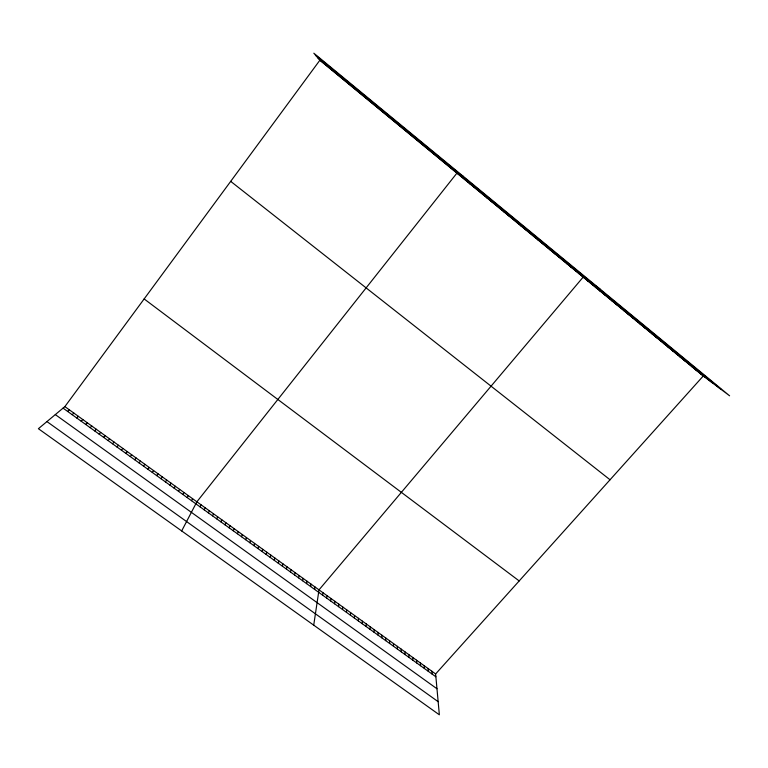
<?xml version="1.0" encoding="UTF-8"?>
<svg xmlns="http://www.w3.org/2000/svg" width="768" height="768" viewBox="0 0 768 768"><rect width="100%" height="100%" fill="white"/><g stroke="black" fill="none" stroke-linecap="round" stroke-linejoin="round"><path stroke-width="1.15" d="M385.738 640.646L385.747 637.987M381.84 637.834L381.869 635.194M377.933 635.021L377.981 632.39M374.026 632.208L374.093 629.587M370.109 629.386L370.195 626.774M366.182 626.554L366.298 623.962M362.256 623.731L362.39 621.149M358.32 620.89L358.474 618.326M354.384 618.048L354.557 615.494M350.438 615.206L350.63 612.672M346.483 612.365L346.694 609.83M342.528 609.504L342.758 606.989M338.563 606.653L338.813 604.147M334.589 603.792L334.867 601.306M330.614 600.922L330.912 598.445M326.63 598.051L326.947 595.594M322.637 595.181L322.982 592.733M313.718 625.162L319.008 589.862L583.181 277.094L599.971 288.989M314.64 589.411L315.024 586.992M310.637 586.531L311.04 584.122M306.614 583.632L307.046 581.242M302.602 580.742L303.053 578.362M298.57 577.834L299.05 575.472M294.538 574.934L295.037 572.582M290.496 572.016L291.014 569.683M286.454 569.107L286.992 566.784M282.403 566.189L282.97 563.875M278.342 563.261L278.928 560.966M274.282 560.333L274.886 558.048M270.211 557.395L270.845 555.13M266.131 554.458L266.784 552.211M262.051 551.52L262.723 549.283M257.962 548.573L258.662 546.346M253.862 545.626L254.582 543.408M249.763 542.669L250.502 540.47M245.654 539.702L246.422 537.523M241.536 536.736L242.323 534.566M237.418 533.77L238.224 531.619M233.29 530.794L234.125 528.653M229.152 527.818L230.006 525.686M225.014 524.832L225.888 522.72M220.858 521.837L221.77 519.744M216.71 518.851L217.632 516.768M212.544 515.846L213.494 513.782M208.378 512.842L209.357 510.797M204.202 509.837L205.2 507.802M200.026 506.822L201.043 504.806M181.67 530.947L196.886 501.802L456.931 173.107L463.094 176.198M191.52 500.698L192.586 498.701M187.19 497.578L188.285 495.6M182.851 494.448L183.974 492.49M178.512 491.318L179.654 489.379M174.163 488.189L175.334 486.259M169.805 485.05L170.995 483.139M165.437 481.901L166.656 480.01M161.069 478.752L162.317 476.87M156.691 475.603L157.958 473.731M152.304 472.435L153.6 470.592M147.917 469.277L149.232 467.443M703.258 375.994L435.629 673.958L439.354 714.806L38.4 428.707L64.877 406.608L319.872 60.23L313.824 53.194L729.6 395.798L703.258 375.994L319.872 60.23M143.51 466.099L144.864 464.285M139.104 462.931L140.477 461.126M134.688 459.744L136.09 457.958M130.272 456.557L131.693 454.79M125.837 453.37L127.286 451.622M121.402 450.173L122.88 448.435M116.957 446.976L118.464 445.248M112.512 443.76L114.038 442.061M108.048 440.554L109.603 438.864M103.584 437.338L105.168 435.667M99.11 434.112L100.723 432.461M94.637 430.886L96.269 429.245M90.144 427.651L91.805 426.029M85.651 424.406L87.331 422.803M81.149 421.162L82.858 419.578M76.637 417.917L78.374 416.342M72.115 414.662L73.882 413.107M67.594 411.398L69.389 409.862M469.843 183.744L470.342 184.022M474.134 187.277L474.662 187.574M478.416 190.81L478.963 191.126M482.698 194.333L483.274 194.669M486.96 197.846L487.565 198.202M491.222 201.36L491.846 201.734M495.485 204.864L496.128 205.258M499.728 208.358L500.4 208.781M503.971 211.853L504.662 212.294M508.205 215.338L508.925 215.798M512.429 218.813L513.178 219.293M516.643 222.288L517.411 222.787M520.858 225.763L521.654 226.282M525.062 229.219L525.878 229.766M529.258 232.675L530.102 233.242M533.443 236.131L534.317 236.707M537.629 239.578L538.522 240.173M541.805 243.014L542.726 243.638M545.971 246.451L546.912 247.085M550.138 249.878L551.098 250.531M554.294 253.296L555.274 253.978M558.442 256.714L559.45 257.414M562.579 260.122L563.616 260.842M566.717 263.53L567.773 264.269M570.845 266.928L571.92 267.686M574.963 270.326L576.067 271.094M579.072 273.706L580.205 274.502M587.28 280.464L588.451 281.299M591.37 283.843L592.57 284.688M595.459 287.203L596.678 288.077M599.539 290.563L600.778 291.456M46.944 421.584L438.154 701.683M603.61 293.914L604.877 294.826M55.315 414.595L436.973 688.762M607.67 297.264L608.966 298.195M64.877 406.608L435.629 673.958M63.062 408.134L435.878 676.781M611.731 300.605L613.046 301.555M615.782 303.946L617.117 304.915M619.834 307.277L621.187 308.266M623.866 310.608L625.248 311.606M627.898 313.92L629.299 314.947M631.93 317.242L633.35 318.278M635.942 320.554L637.392 321.61M639.955 323.856L641.424 324.931M643.958 327.149L645.446 328.243M647.962 330.442L649.469 331.555M651.955 333.734L653.482 334.867M655.939 337.018L657.494 338.17M659.914 340.291L661.488 341.462M663.888 343.565L665.482 344.746M667.853 346.829L669.475 348.038M671.818 350.093L673.45 351.312M675.763 353.347L677.424 354.586M679.709 356.602L681.398 357.85M683.654 359.846L685.354 361.114M687.59 363.082L689.309 364.378M691.517 366.317L693.254 367.622M695.434 369.542L697.2 370.867M699.35 372.768L701.136 374.112M144.144 298.934L519.178 580.934M230.698 181.363L610.042 479.77M315.782 55.469L721.094 389.405M317.702 57.696L712.762 383.136M319.459 59.75L705.062 377.347M431.827 671.213L432.058 674.026M428.016 668.467L428.237 671.27M424.205 665.722L424.397 668.506M420.384 662.966L420.557 665.741M416.554 660.211L416.717 662.966M412.723 657.446L412.858 660.192M408.883 654.682L409.008 657.408M405.043 651.907L405.139 654.634M401.194 649.133L401.27 651.84M397.344 646.349L397.402 649.046M393.485 643.565L393.514 646.253M389.616 640.781L389.626 643.45"/></g></svg>
